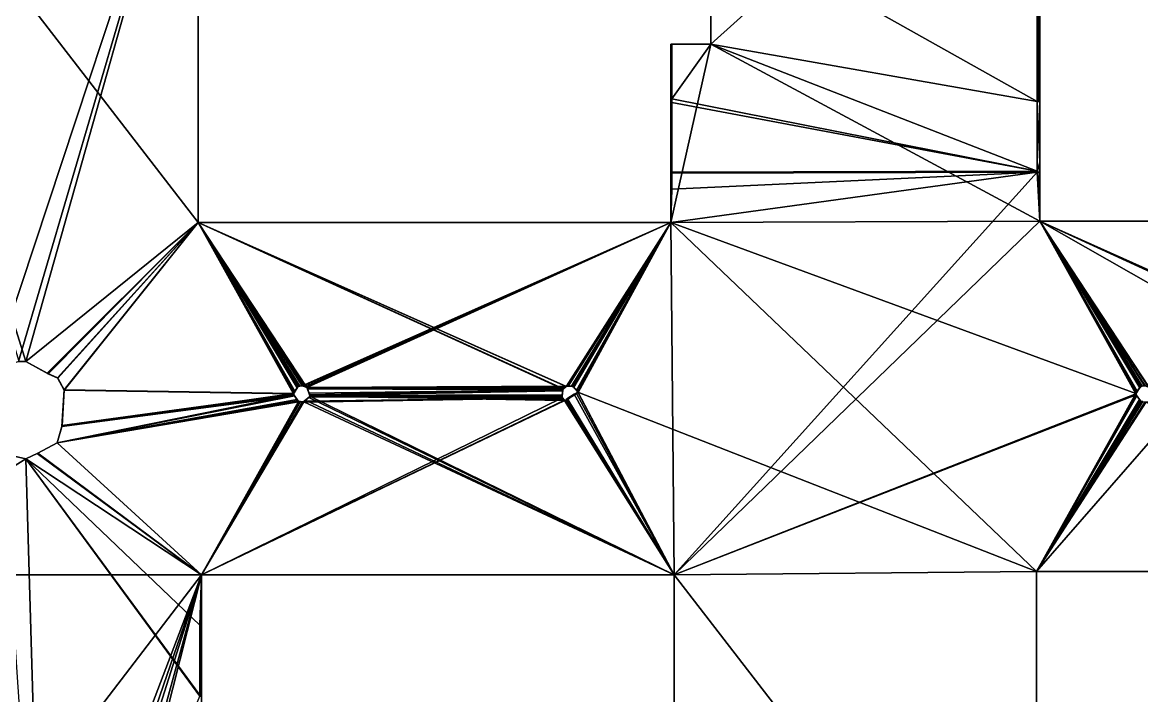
# Model space of a CAD drawing. Extents: x -24027 to 8739, y -18642 to 13672.
# Drawn here: x -15820 to -4729, y -12393 to -5721 of the extents above; entities that cross this region are included whole.
import ezdxf

# ---------------------------------------------------------------- set-up
doc = ezdxf.new("R2010")
doc.units = 0
doc.layers.get('0').update_dxf_attribs({"linetype": 'CONTINUOUS'})

msp = doc.modelspace()

# ---------------------------------------------------------------- linework, layer by layer
at = {"color": 7}
for points in [[(-17668, -7738, -4435), (-16107, -9146, -4435), (-14078, -3021, -4435), (-17668, -7738, -4435)], [(-14078, -7705, -3442), (-17668, -3054, -3442), (-14078, -3021, -3442), (-14078, -7705, -3442)], [(-15853, -9080, -3442), (-17668, -3054, -3442), (-15787, -9080, -3442), (-15853, -9080, -3442)], [(-17668, -3054, -3442), (-14078, -7705, -3442), (-15787, -9080, -3442), (-17668, -3054, -3442)], [(-15858, -9080, -4435), (-14078, -3021, -4435), (-16107, -9146, -4435), (-15858, -9080, -4435)], [(-15787, -9080, -4435), (-14078, -3021, -4435), (-15858, -9080, -4435), (-15787, -9080, -4435)], [(-14078, -3021, -4435), (-15787, -9080, -4435), (-14078, -7705, -4435), (-14078, -3021, -4435)], [(-14078, -7705, -3442), (-14078, -3021, -3442), (-14078, -7705, -4435), (-14078, -7705, -3442)], [(-14078, -3021, -4435), (-14078, -7705, -4435), (-14078, -3021, -3442), (-14078, -3021, -4435)], [(-5739, -3004, -3442), (-5739, -7689, -3442), (-8999, -5935, -3442), (-5739, -3004, -3442)], [(-8999, -4693, -3442), (-5739, -3004, -3442), (-8999, -5935, -3442), (-8999, -4693, -3442)], [(-5739, -3004, -3442), (-5739, -4213, -4054), (-5739, -7689, -3442), (-5739, -3004, -3442)], [(-8999, -4689, -4435), (-5763, -6504, -4435), (-5764, -4213, -4435), (-8999, -4689, -4435)], [(-5764, -4213, -4435), (-5763, -6504, -4435), (-5763, -4213, -4435), (-5764, -4213, -4435)], [(-5763, -4213, -4435), (-5763, -6504, -4435), (-5748, -4214, -4435), (-5763, -4213, -4435)], [(-5748, -4214, -4435), (-5763, -6504, -4435), (-5739, -4215, -4435), (-5748, -4214, -4435)], [(-5739, -6502, -4066), (-5739, -6504, -4056), (-5739, -4213, -4054), (-5739, -6502, -4066)], [(-5739, -6504, -4056), (-5739, -7689, -3442), (-5739, -4213, -4054), (-5739, -6504, -4056)], [(-5739, -6502, -4066), (-5739, -4213, -4162), (-5739, -6504, -4164), (-5739, -6502, -4066)], [(-5739, -4213, -4162), (-5739, -6502, -4066), (-5739, -4213, -4054), (-5739, -4213, -4162)], [(-5739, -6504, -4164), (-5739, -4213, -4162), (-5739, -6504, -4196), (-5739, -6504, -4164)], [(-5739, -4215, -4435), (-5739, -6504, -4196), (-5739, -4213, -4162), (-5739, -4215, -4435)], [(-5747, -6504, -4435), (-5739, -4215, -4435), (-5763, -6504, -4435), (-5747, -6504, -4435)], [(-5739, -6504, -4435), (-5739, -4215, -4435), (-5747, -6504, -4435), (-5739, -6504, -4435)], [(-5739, -6504, -4435), (-5739, -6504, -4196), (-5739, -4215, -4435), (-5739, -6504, -4435)], [(-8999, -4689, -4435), (-8999, -4693, -3442), (-8999, -5935, -4435), (-8999, -4689, -4435)], [(-5764, -6504, -4435), (-5763, -6504, -4435), (-8999, -4689, -4435), (-5764, -6504, -4435)], [(-8999, -4689, -4435), (-8999, -5935, -4435), (-5764, -6504, -4435), (-8999, -4689, -4435)], [(-8999, -5935, -3442), (-8999, -5935, -4435), (-8999, -4693, -3442), (-8999, -5935, -3442)], [(-9394, -5935, -3442), (-9394, -7705, -3442), (-9394, -6546, -4244), (-9394, -5935, -3442)], [(-9394, -6461, -4243), (-9394, -5935, -3442), (-9394, -6546, -4244), (-9394, -6461, -4243)], [(-9394, -5935, -4241), (-9394, -5935, -3442), (-9394, -6461, -4243), (-9394, -5935, -4241)], [(-9394, -5935, -3442), (-9394, -5935, -4241), (-8999, -5935, -3442), (-9394, -5935, -3442)], [(-9383, -5935, -4376), (-9394, -6461, -4243), (-9384, -6505, -4374), (-9383, -5935, -4376)], [(-9383, -5935, -4376), (-8999, -5935, -4435), (-9394, -5935, -4241), (-9383, -5935, -4376)], [(-9394, -5935, -4241), (-9394, -6461, -4243), (-9383, -5935, -4376), (-9394, -5935, -4241)], [(-8999, -5935, -3442), (-9394, -5935, -4241), (-8999, -5935, -4435), (-8999, -5935, -3442)], [(-9394, -7705, -3442), (-9394, -5935, -3442), (-8999, -5935, -3442), (-9394, -7705, -3442)], [(-8999, -5935, -3442), (-5739, -7689, -3442), (-9394, -7705, -3442), (-8999, -5935, -3442)], [(-9383, -5935, -4435), (-9384, -6477, -4435), (-8999, -5935, -4435), (-9383, -5935, -4435)], [(-9383, -5935, -4376), (-9384, -6505, -4374), (-9384, -6477, -4435), (-9383, -5935, -4376)], [(-9383, -5935, -4435), (-9383, -5935, -4376), (-9384, -6477, -4435), (-9383, -5935, -4435)], [(-8999, -5935, -4435), (-9384, -6477, -4435), (-5764, -7195, -4435), (-8999, -5935, -4435)], [(-9383, -5935, -4435), (-8999, -5935, -4435), (-9383, -5935, -4376), (-9383, -5935, -4435)], [(-5764, -7195, -4435), (-5764, -6504, -4435), (-8999, -5935, -4435), (-5764, -7195, -4435)], [(-9394, -6461, -4243), (-9394, -6546, -4244), (-9384, -6505, -4374), (-9394, -6461, -4243)], [(-9394, -7207, -4435), (-9384, -6515, -4435), (-9394, -6490, -4435), (-9394, -7207, -4435)], [(-9391, -6490, -4435), (-9394, -6490, -4435), (-9384, -6504, -4435), (-9391, -6490, -4435)], [(-9384, -6504, -4435), (-9394, -6490, -4435), (-9384, -6515, -4435), (-9384, -6504, -4435)], [(-9394, -6490, -4330), (-9394, -6491, -4330), (-9394, -7207, -4412), (-9394, -6490, -4330)], [(-9390, -6490, -4379), (-9384, -6505, -4374), (-9394, -6491, -4330), (-9390, -6490, -4379)], [(-9394, -6490, -4330), (-9390, -6490, -4379), (-9394, -6491, -4330), (-9394, -6490, -4330)], [(-9394, -6490, -4390), (-9394, -6490, -4393), (-9390, -6490, -4379), (-9394, -6490, -4390)], [(-9394, -6490, -4435), (-9391, -6490, -4435), (-9394, -6490, -4393), (-9394, -6490, -4435)], [(-9394, -6490, -4390), (-9394, -7207, -4435), (-9394, -6490, -4393), (-9394, -6490, -4390)], [(-9394, -6490, -4390), (-9390, -6490, -4379), (-9394, -6490, -4330), (-9394, -6490, -4390)], [(-9390, -6490, -4379), (-9394, -6490, -4393), (-9391, -6490, -4435), (-9390, -6490, -4379)], [(-9394, -6490, -4435), (-9394, -6490, -4393), (-9394, -7207, -4435), (-9394, -6490, -4435)], [(-9394, -6490, -4330), (-9394, -7207, -4412), (-9394, -6490, -4390), (-9394, -6490, -4330)], [(-9394, -7207, -4435), (-9394, -6490, -4390), (-9394, -7207, -4412), (-9394, -7207, -4435)], [(-9394, -6505, -4244), (-9394, -6546, -4244), (-9394, -6491, -4330), (-9394, -6505, -4244)], [(-9394, -6491, -4330), (-9394, -6546, -4244), (-9394, -7207, -4412), (-9394, -6491, -4330)], [(-9394, -6505, -4244), (-9394, -6491, -4330), (-9384, -6505, -4374), (-9394, -6505, -4244)], [(-9394, -6546, -4244), (-9394, -6505, -4244), (-9384, -6505, -4374), (-9394, -6546, -4244)], [(-9384, -7206, -4435), (-9384, -6515, -4435), (-9394, -7207, -4435), (-9384, -7206, -4435)], [(-9391, -6490, -4435), (-9384, -6504, -4435), (-9390, -6490, -4379), (-9391, -6490, -4435)], [(-9384, -6505, -4374), (-9390, -6490, -4379), (-9384, -6504, -4435), (-9384, -6505, -4374)], [(-9384, -6515, -4435), (-5764, -7195, -4435), (-9384, -6477, -4435), (-9384, -6515, -4435)], [(-9384, -6477, -4435), (-9384, -6505, -4374), (-9384, -6515, -4435), (-9384, -6477, -4435)], [(-9384, -6505, -4435), (-9384, -6504, -4435), (-9384, -6515, -4435), (-9384, -6505, -4435)], [(-9384, -6505, -4374), (-9384, -6504, -4435), (-9384, -6505, -4435), (-9384, -6505, -4374)], [(-9384, -6515, -4435), (-9384, -6505, -4374), (-9384, -6505, -4435), (-9384, -6515, -4435)], [(-9384, -7206, -4435), (-9384, -7206, -4435), (-9384, -6515, -4435), (-9384, -7206, -4435)], [(-9384, -6515, -4435), (-9384, -7206, -4435), (-5764, -7195, -4435), (-9384, -6515, -4435)], [(-5763, -6504, -4373), (-5764, -7206, -4374), (-5739, -7105, -4053), (-5763, -6504, -4373)], [(-5764, -6504, -4435), (-5764, -7195, -4435), (-5763, -6504, -4373), (-5764, -6504, -4435)], [(-5764, -7206, -4374), (-5763, -6504, -4373), (-5764, -7195, -4435), (-5764, -7206, -4374)], [(-5763, -6504, -4373), (-5763, -6504, -4435), (-5764, -6504, -4435), (-5763, -6504, -4373)], [(-5739, -6504, -4164), (-5763, -6504, -4373), (-5739, -6502, -4066), (-5739, -6504, -4164)], [(-5739, -6502, -4066), (-5763, -6504, -4373), (-5739, -6504, -4056), (-5739, -6502, -4066)], [(-5739, -6504, -4056), (-5763, -6504, -4373), (-5739, -7105, -4053), (-5739, -6504, -4056)], [(-5739, -6504, -4196), (-5739, -6504, -4435), (-5763, -6504, -4373), (-5739, -6504, -4196)], [(-5747, -6504, -4435), (-5763, -6504, -4373), (-5739, -6504, -4435), (-5747, -6504, -4435)], [(-5739, -6504, -4196), (-5763, -6504, -4373), (-5739, -6504, -4164), (-5739, -6504, -4196)], [(-5763, -6504, -4435), (-5763, -6504, -4373), (-5747, -6504, -4435), (-5763, -6504, -4435)], [(-5739, -6504, -4056), (-5739, -7105, -4053), (-5739, -7689, -3442), (-5739, -6504, -4056)], [(-9394, -7206, -4246), (-9394, -7207, -4412), (-9394, -6546, -4244), (-9394, -7206, -4246)], [(-9394, -7206, -4246), (-9394, -6546, -4244), (-9394, -7705, -3442), (-9394, -7206, -4246)], [(-9394, -7705, -4435), (-5764, -7206, -4435), (-9384, -7372, -4435), (-9394, -7705, -4435)], [(-9394, -7362, -4246), (-9394, -7206, -4246), (-9394, -7705, -3442), (-9394, -7362, -4246)], [(-9384, -7206, -4373), (-9384, -7206, -4435), (-9394, -7207, -4412), (-9384, -7206, -4373)], [(-9394, -7207, -4435), (-9394, -7207, -4412), (-9384, -7206, -4435), (-9394, -7207, -4435)], [(-9394, -7206, -4246), (-9384, -7206, -4373), (-9394, -7207, -4412), (-9394, -7206, -4246)], [(-9394, -7362, -4246), (-9384, -7206, -4373), (-9394, -7206, -4246), (-9394, -7362, -4246)], [(-9384, -7206, -4373), (-9394, -7362, -4246), (-9384, -7372, -4373), (-9384, -7206, -4373)], [(-9361, -11195, -4435), (-5764, -7206, -4435), (-9394, -7705, -4435), (-9361, -11195, -4435)], [(-5764, -7195, -4435), (-9384, -7206, -4435), (-5764, -7206, -4435), (-5764, -7195, -4435)], [(-9384, -7372, -4435), (-5764, -7206, -4435), (-9384, -7215, -4435), (-9384, -7372, -4435)], [(-9384, -7215, -4435), (-5764, -7206, -4435), (-9384, -7206, -4435), (-9384, -7215, -4435)], [(-9384, -7206, -4373), (-9384, -7206, -4435), (-9384, -7206, -4435), (-9384, -7206, -4373)], [(-9384, -7206, -4435), (-9384, -7206, -4373), (-9384, -7215, -4435), (-9384, -7206, -4435)], [(-9384, -7372, -4373), (-9384, -7215, -4435), (-9384, -7206, -4373), (-9384, -7372, -4373)], [(-5764, -7206, -4435), (-9361, -11195, -4435), (-5763, -7206, -4435), (-5764, -7206, -4435)], [(-9361, -11195, -4435), (-5739, -7689, -4435), (-5763, -7206, -4435), (-9361, -11195, -4435)], [(-5739, -7105, -4053), (-5764, -7206, -4374), (-5739, -7206, -4054), (-5739, -7105, -4053)], [(-5764, -7206, -4374), (-5764, -7195, -4435), (-5764, -7206, -4435), (-5764, -7206, -4374)], [(-5739, -7206, -4054), (-5764, -7206, -4374), (-5739, -7205, -4435), (-5739, -7206, -4054)], [(-5764, -7206, -4374), (-5745, -7206, -4435), (-5739, -7205, -4435), (-5764, -7206, -4374)], [(-5763, -7206, -4435), (-5764, -7206, -4374), (-5764, -7206, -4435), (-5763, -7206, -4435)], [(-5745, -7206, -4435), (-5764, -7206, -4374), (-5763, -7206, -4435), (-5745, -7206, -4435)], [(-5763, -7206, -4435), (-5739, -7689, -4435), (-5745, -7206, -4435), (-5763, -7206, -4435)], [(-5739, -7205, -4435), (-5745, -7206, -4435), (-5739, -7689, -4435), (-5739, -7205, -4435)], [(-5739, -7689, -3442), (-5739, -7105, -4053), (-5739, -7206, -4054), (-5739, -7689, -3442)], [(-5739, -7205, -4435), (-5739, -7689, -4435), (-5739, -7206, -4054), (-5739, -7205, -4435)], [(-5739, -7689, -3442), (-5739, -7206, -4054), (-5739, -7689, -4435), (-5739, -7689, -3442)], [(-9384, -7215, -4435), (-9384, -7372, -4373), (-9384, -7372, -4435), (-9384, -7215, -4435)], [(-9394, -7370, -4246), (-9394, -7362, -4246), (-9394, -7705, -3442), (-9394, -7370, -4246)], [(-9394, -7370, -4246), (-9384, -7372, -4373), (-9394, -7362, -4246), (-9394, -7370, -4246)], [(-9394, -7372, -4246), (-9394, -7370, -4246), (-9394, -7705, -3442), (-9394, -7372, -4246)], [(-9384, -7372, -4373), (-9394, -7370, -4246), (-9394, -7372, -4246), (-9384, -7372, -4373)], [(-9394, -7372, -4435), (-9394, -7705, -4435), (-9384, -7372, -4435), (-9394, -7372, -4435)], [(-9394, -7705, -4435), (-9394, -7372, -4246), (-9394, -7705, -3442), (-9394, -7705, -4435)], [(-9384, -7372, -4435), (-9384, -7372, -4373), (-9394, -7372, -4435), (-9384, -7372, -4435)], [(-9384, -7372, -4373), (-9394, -7372, -4246), (-9394, -7372, -4435), (-9384, -7372, -4373)], [(-9394, -7372, -4246), (-9394, -7705, -4435), (-9394, -7372, -4435), (-9394, -7372, -4246)], [(-15565, -9202, -3442), (-15787, -9080, -3442), (-14078, -7705, -3442), (-15565, -9202, -3442)], [(-15575, -9196, -4435), (-14078, -7705, -4435), (-15787, -9080, -4435), (-15575, -9196, -4435)], [(-15472, -9243, -4435), (-14078, -7705, -4435), (-15575, -9196, -4435), (-15472, -9243, -4435)], [(-15469, -9245, -3442), (-15565, -9202, -3442), (-14078, -7705, -3442), (-15469, -9245, -3442)], [(-15472, -9243, -4435), (-15405, -9367, -4435), (-14078, -7705, -4435), (-15472, -9243, -4435)], [(-15406, -9361, -3442), (-15469, -9245, -3442), (-14078, -7705, -3442), (-15406, -9361, -3442)], [(-14078, -7705, -3442), (-13133, -9398, -3442), (-15406, -9361, -3442), (-14078, -7705, -3442)], [(-13134, -9401, -4435), (-14078, -7705, -4435), (-15405, -9367, -4435), (-13134, -9401, -4435)], [(-13078, -9327, -4435), (-14078, -7705, -4435), (-13084, -9328, -4435), (-13078, -9327, -4435)], [(-13090, -9334, -4435), (-14078, -7705, -4435), (-13128, -9392, -4435), (-13090, -9334, -4435)], [(-13128, -9392, -4435), (-14078, -7705, -4435), (-13134, -9401, -4435), (-13128, -9392, -4435)], [(-13084, -9328, -4435), (-14078, -7705, -4435), (-13090, -9334, -4435), (-13084, -9328, -4435)], [(-13045, -9322, -4435), (-14078, -7705, -4435), (-13078, -9327, -4435), (-13045, -9322, -4435)], [(-13010, -9336, -4435), (-14078, -7705, -4435), (-13041, -9324, -4435), (-13010, -9336, -4435)], [(-13001, -9338, -4435), (-14078, -7705, -4435), (-13010, -9336, -4435), (-13001, -9338, -4435)], [(-13041, -9324, -4435), (-14078, -7705, -4435), (-13045, -9322, -4435), (-13041, -9324, -4435)], [(-14078, -7705, -4435), (-13001, -9338, -4435), (-10462, -9354, -4435), (-14078, -7705, -4435)], [(-10432, -9330, -4435), (-14078, -7705, -4435), (-10458, -9351, -4435), (-10432, -9330, -4435)], [(-10462, -9354, -4435), (-10458, -9351, -4435), (-14078, -7705, -4435), (-10462, -9354, -4435)], [(-10432, -9330, -4435), (-10428, -9328, -4435), (-14078, -7705, -4435), (-10432, -9330, -4435)], [(-14078, -7705, -4435), (-10428, -9328, -4435), (-9394, -7705, -4435), (-14078, -7705, -4435)], [(-13096, -9341, -3442), (-13119, -9377, -3442), (-14078, -7705, -3442), (-13096, -9341, -3442)], [(-13133, -9398, -3442), (-14078, -7705, -3442), (-13119, -9377, -3442), (-13133, -9398, -3442)], [(-13096, -9341, -3442), (-14078, -7705, -3442), (-13082, -9327, -3442), (-13096, -9341, -3442)], [(-13070, -9325, -3442), (-14078, -7705, -3442), (-13049, -9322, -3442), (-13070, -9325, -3442)], [(-13070, -9325, -3442), (-13082, -9327, -3442), (-14078, -7705, -3442), (-13070, -9325, -3442)], [(-9394, -7705, -3442), (-13049, -9322, -3442), (-14078, -7705, -3442), (-9394, -7705, -3442)], [(-14078, -7705, -3442), (-14078, -7705, -4435), (-9394, -7705, -3442), (-14078, -7705, -3442)], [(-9394, -7705, -4435), (-9394, -7705, -3442), (-14078, -7705, -4435), (-9394, -7705, -4435)], [(-13038, -9326, -3442), (-13049, -9322, -3442), (-9394, -7705, -3442), (-13038, -9326, -3442)], [(-13019, -9334, -3442), (-13038, -9326, -3442), (-9394, -7705, -3442), (-13019, -9334, -3442)], [(-13000, -9339, -3442), (-13019, -9334, -3442), (-9394, -7705, -3442), (-13000, -9339, -3442)], [(-9394, -7705, -3442), (-10428, -9327, -3442), (-13000, -9339, -3442), (-9394, -7705, -3442)], [(-10420, -9327, -4435), (-9394, -7705, -4435), (-10428, -9328, -4435), (-10420, -9327, -4435)], [(-10428, -9327, -3442), (-9394, -7705, -3442), (-10410, -9327, -3442), (-10428, -9327, -3442)], [(-10371, -9326, -4435), (-9394, -7705, -4435), (-10420, -9327, -4435), (-10371, -9326, -4435)], [(-10410, -9327, -3442), (-9394, -7705, -3442), (-10379, -9326, -3442), (-10410, -9327, -3442)], [(-10379, -9326, -3442), (-9394, -7705, -3442), (-10355, -9335, -3442), (-10379, -9326, -3442)], [(-10361, -9330, -4435), (-9394, -7705, -4435), (-10371, -9326, -4435), (-10361, -9330, -4435)], [(-10361, -9330, -4435), (-10320, -9380, -4435), (-9394, -7705, -4435), (-10361, -9330, -4435)], [(-10355, -9335, -3442), (-9394, -7705, -3442), (-10330, -9367, -3442), (-10355, -9335, -3442)], [(-10315, -9384, -3442), (-10330, -9367, -3442), (-9394, -7705, -3442), (-10315, -9384, -3442)], [(-10320, -9380, -4435), (-10314, -9388, -4435), (-9394, -7705, -4435), (-10320, -9380, -4435)], [(-5772, -11162, -3442), (-10315, -9384, -3442), (-9394, -7705, -3442), (-5772, -11162, -3442)], [(-10314, -9388, -4435), (-9361, -11195, -4435), (-9394, -7705, -4435), (-10314, -9388, -4435)], [(-5739, -7689, -3442), (-4785, -9398, -3442), (-9394, -7705, -3442), (-5739, -7689, -3442)], [(-5772, -11162, -3442), (-9394, -7705, -3442), (-4785, -9398, -3442), (-5772, -11162, -3442)], [(-5739, -7689, -4435), (-9361, -11195, -4435), (-4786, -9401, -4435), (-5739, -7689, -4435)], [(-1054, -7689, -3442), (-5739, -7689, -3442), (-5739, -7689, -4435), (-1054, -7689, -3442)], [(-5739, -7689, -4435), (-1054, -7689, -4435), (-1054, -7689, -3442), (-5739, -7689, -4435)], [(-5739, -7689, -3442), (-4722, -9325, -3442), (-4734, -9327, -3442), (-5739, -7689, -3442)], [(-4748, -9341, -3442), (-5739, -7689, -3442), (-4734, -9327, -3442), (-4748, -9341, -3442)], [(-4772, -9377, -3442), (-5739, -7689, -3442), (-4748, -9341, -3442), (-4772, -9377, -3442)], [(-4772, -9377, -3442), (-4785, -9398, -3442), (-5739, -7689, -3442), (-4772, -9377, -3442)], [(-4722, -9325, -3442), (-5739, -7689, -3442), (-4701, -9322, -3442), (-4722, -9325, -3442)], [(-5739, -7689, -3442), (-1054, -7689, -3442), (-4701, -9322, -3442), (-5739, -7689, -3442)], [(-4736, -9328, -4435), (-5739, -7689, -4435), (-4742, -9334, -4435), (-4736, -9328, -4435)], [(-4780, -9392, -4435), (-5739, -7689, -4435), (-4786, -9401, -4435), (-4780, -9392, -4435)], [(-2593, -9480, -4435), (-5739, -7689, -4435), (-4653, -9338, -4435), (-2593, -9480, -4435)], [(-4662, -9336, -4435), (-4653, -9338, -4435), (-5739, -7689, -4435), (-4662, -9336, -4435)], [(-5739, -7689, -4435), (-4780, -9392, -4435), (-4742, -9334, -4435), (-5739, -7689, -4435)], [(-5739, -7689, -4435), (-4736, -9328, -4435), (-4730, -9327, -4435), (-5739, -7689, -4435)], [(-4698, -9322, -4435), (-5739, -7689, -4435), (-4730, -9327, -4435), (-4698, -9322, -4435)], [(-2110, -9351, -4435), (-2084, -9330, -4435), (-5739, -7689, -4435), (-2110, -9351, -4435)], [(-2114, -9354, -4435), (-2110, -9351, -4435), (-5739, -7689, -4435), (-2114, -9354, -4435)], [(-1054, -7689, -4435), (-5739, -7689, -4435), (-2081, -9328, -4435), (-1054, -7689, -4435)], [(-4698, -9322, -4435), (-4693, -9324, -4435), (-5739, -7689, -4435), (-4698, -9322, -4435)], [(-4693, -9324, -4435), (-4662, -9336, -4435), (-5739, -7689, -4435), (-4693, -9324, -4435)], [(-5739, -7689, -4435), (-2593, -9480, -4435), (-2114, -9354, -4435), (-5739, -7689, -4435)], [(-2084, -9330, -4435), (-2081, -9328, -4435), (-5739, -7689, -4435), (-2084, -9330, -4435)], [(-15858, -9080, -4435), (-15853, -9080, -3442), (-15787, -9080, -4435), (-15858, -9080, -4435)], [(-15787, -9080, -3442), (-15787, -9080, -4435), (-15853, -9080, -3442), (-15787, -9080, -3442)], [(-15565, -9202, -3442), (-15575, -9196, -4435), (-15787, -9080, -3442), (-15565, -9202, -3442)], [(-15787, -9080, -4435), (-15787, -9080, -3442), (-15575, -9196, -4435), (-15787, -9080, -4435)], [(-15575, -9196, -4435), (-15565, -9202, -3442), (-15472, -9243, -4435), (-15575, -9196, -4435)], [(-15469, -9245, -3442), (-15472, -9243, -4435), (-15565, -9202, -3442), (-15469, -9245, -3442)], [(-15469, -9245, -3442), (-15406, -9361, -3442), (-15472, -9243, -4435), (-15469, -9245, -3442)], [(-15405, -9367, -4435), (-15472, -9243, -4435), (-15406, -9361, -3442), (-15405, -9367, -4435)], [(-13089, -9470, -4435), (-13129, -9411, -4435), (-15476, -9888, -4435), (-13089, -9470, -4435)], [(-15427, -9716, -4435), (-15476, -9888, -4435), (-13129, -9411, -4435), (-15427, -9716, -4435)], [(-13124, -9420, -3442), (-13098, -9458, -3442), (-15475, -9887, -3442), (-13124, -9420, -3442)], [(-15475, -9887, -3442), (-15429, -9727, -3442), (-13124, -9420, -3442), (-15475, -9887, -3442)], [(-15429, -9727, -3442), (-15427, -9716, -4435), (-15406, -9361, -3442), (-15429, -9727, -3442)], [(-15406, -9361, -3442), (-13133, -9398, -3442), (-15429, -9727, -3442), (-15406, -9361, -3442)], [(-13133, -9398, -3442), (-13124, -9420, -3442), (-15429, -9727, -3442), (-13133, -9398, -3442)], [(-15405, -9367, -4435), (-15406, -9361, -3442), (-15427, -9716, -4435), (-15405, -9367, -4435)], [(-15405, -9367, -4435), (-15427, -9716, -4435), (-13134, -9401, -4435), (-15405, -9367, -4435)], [(-13129, -9411, -4435), (-13134, -9401, -4435), (-15427, -9716, -4435), (-13129, -9411, -4435)], [(-13134, -9401, -4435), (-13133, -9398, -3442), (-13128, -9392, -4435), (-13134, -9401, -4435)], [(-13133, -9398, -3442), (-13134, -9401, -4435), (-13129, -9411, -4435), (-13133, -9398, -3442)], [(-13119, -9377, -3442), (-13128, -9392, -4435), (-13133, -9398, -3442), (-13119, -9377, -3442)], [(-13133, -9398, -3442), (-13129, -9411, -4435), (-13124, -9420, -3442), (-13133, -9398, -3442)], [(-13098, -9458, -3442), (-13129, -9411, -4435), (-13089, -9470, -4435), (-13098, -9458, -3442)], [(-13124, -9420, -3442), (-13129, -9411, -4435), (-13098, -9458, -3442), (-13124, -9420, -3442)], [(-13128, -9392, -4435), (-13119, -9377, -3442), (-13090, -9334, -4435), (-13128, -9392, -4435)], [(-13096, -9341, -3442), (-13090, -9334, -4435), (-13119, -9377, -3442), (-13096, -9341, -3442)], [(-13096, -9341, -3442), (-13082, -9327, -3442), (-13090, -9334, -4435), (-13096, -9341, -3442)], [(-13084, -9328, -4435), (-13090, -9334, -4435), (-13082, -9327, -3442), (-13084, -9328, -4435)], [(-13084, -9328, -4435), (-13082, -9327, -3442), (-13078, -9327, -4435), (-13084, -9328, -4435)], [(-13070, -9325, -3442), (-13078, -9327, -4435), (-13082, -9327, -3442), (-13070, -9325, -3442)], [(-13078, -9327, -4435), (-13070, -9325, -3442), (-13045, -9322, -4435), (-13078, -9327, -4435)], [(-13049, -9322, -3442), (-13045, -9322, -4435), (-13070, -9325, -3442), (-13049, -9322, -3442)], [(-13038, -9326, -3442), (-13045, -9322, -4435), (-13049, -9322, -3442), (-13038, -9326, -3442)], [(-13038, -9326, -3442), (-13041, -9324, -4435), (-13045, -9322, -4435), (-13038, -9326, -3442)], [(-13019, -9334, -3442), (-13010, -9336, -4435), (-13041, -9324, -4435), (-13019, -9334, -3442)], [(-13041, -9324, -4435), (-13038, -9326, -3442), (-13019, -9334, -3442), (-13041, -9324, -4435)], [(-13019, -9334, -3442), (-13000, -9339, -3442), (-13010, -9336, -4435), (-13019, -9334, -3442)], [(-13001, -9338, -4435), (-13010, -9336, -4435), (-13000, -9339, -3442), (-13001, -9338, -4435)], [(-12998, -9344, -4435), (-10464, -9358, -4435), (-13001, -9338, -4435), (-12998, -9344, -4435)], [(-10464, -9358, -4435), (-10462, -9354, -4435), (-13001, -9338, -4435), (-10464, -9358, -4435)], [(-13001, -9338, -4435), (-13000, -9339, -3442), (-12998, -9344, -4435), (-13001, -9338, -4435)], [(-10428, -9327, -3442), (-10436, -9332, -3442), (-13000, -9339, -3442), (-10428, -9327, -3442)], [(-10436, -9332, -3442), (-10452, -9345, -3442), (-13000, -9339, -3442), (-10436, -9332, -3442)], [(-10452, -9345, -3442), (-10461, -9353, -3442), (-13000, -9339, -3442), (-10452, -9345, -3442)], [(-10461, -9353, -3442), (-10466, -9362, -3442), (-13000, -9339, -3442), (-10461, -9353, -3442)], [(-12994, -9353, -3442), (-13000, -9339, -3442), (-10466, -9362, -3442), (-12994, -9353, -3442)], [(-12994, -9353, -3442), (-12998, -9344, -4435), (-13000, -9339, -3442), (-12994, -9353, -3442)], [(-12974, -9412, -4435), (-10464, -9358, -4435), (-12998, -9344, -4435), (-12974, -9412, -4435)], [(-12974, -9412, -4435), (-12998, -9344, -4435), (-12978, -9396, -3442), (-12974, -9412, -4435)], [(-12994, -9353, -3442), (-12978, -9396, -3442), (-12998, -9344, -4435), (-12994, -9353, -3442)], [(-12978, -9396, -3442), (-12994, -9353, -3442), (-10466, -9362, -3442), (-12978, -9396, -3442)], [(-12980, -9437, -3442), (-12971, -9424, -3442), (-9361, -11195, -3442), (-12980, -9437, -3442)], [(-12980, -9437, -3442), (-12975, -9430, -4435), (-12971, -9424, -3442), (-12980, -9437, -3442)], [(-12970, -9419, -3442), (-12978, -9396, -3442), (-10466, -9362, -3442), (-12970, -9419, -3442)], [(-12978, -9396, -3442), (-12970, -9419, -3442), (-12974, -9412, -4435), (-12978, -9396, -3442)], [(-12971, -9424, -4435), (-12975, -9430, -4435), (-10470, -9440, -4435), (-12971, -9424, -4435)], [(-12971, -9424, -4435), (-12971, -9424, -3442), (-12975, -9430, -4435), (-12971, -9424, -4435)], [(-12971, -9422, -4435), (-10464, -9358, -4435), (-12974, -9412, -4435), (-12971, -9422, -4435)], [(-12971, -9422, -4435), (-12974, -9412, -4435), (-12970, -9419, -3442), (-12971, -9422, -4435)], [(-10464, -9362, -4435), (-10464, -9358, -4435), (-12971, -9422, -4435), (-10464, -9362, -4435)], [(-10471, -9426, -4435), (-10464, -9362, -4435), (-12971, -9422, -4435), (-10471, -9426, -4435)], [(-12970, -9419, -3442), (-10473, -9434, -3442), (-12971, -9424, -3442), (-12970, -9419, -3442)], [(-12971, -9422, -4435), (-12970, -9419, -3442), (-12971, -9424, -3442), (-12971, -9422, -4435)], [(-12971, -9424, -4435), (-10472, -9436, -4435), (-12971, -9422, -4435), (-12971, -9424, -4435)], [(-10471, -9426, -4435), (-12971, -9422, -4435), (-10472, -9436, -4435), (-10471, -9426, -4435)], [(-12971, -9422, -4435), (-12971, -9424, -3442), (-12971, -9424, -4435), (-12971, -9422, -4435)], [(-10470, -9440, -4435), (-10472, -9436, -4435), (-12971, -9424, -4435), (-10470, -9440, -4435)], [(-10468, -9443, -3442), (-12971, -9424, -3442), (-10473, -9434, -3442), (-10468, -9443, -3442)], [(-10447, -9468, -3442), (-12971, -9424, -3442), (-10454, -9459, -3442), (-10447, -9468, -3442)], [(-10454, -9459, -3442), (-12971, -9424, -3442), (-10468, -9443, -3442), (-10454, -9459, -3442)], [(-9361, -11195, -3442), (-12971, -9424, -3442), (-10447, -9468, -3442), (-9361, -11195, -3442)], [(-10466, -9362, -3442), (-10466, -9372, -3442), (-12970, -9419, -3442), (-10466, -9362, -3442)], [(-10471, -9412, -3442), (-12970, -9419, -3442), (-10466, -9372, -3442), (-10471, -9412, -3442)], [(-12970, -9419, -3442), (-10471, -9412, -3442), (-10473, -9434, -3442), (-12970, -9419, -3442)], [(-10471, -9412, -3442), (-10471, -9426, -4435), (-10473, -9434, -3442), (-10471, -9412, -3442)], [(-10472, -9436, -4435), (-10473, -9434, -3442), (-10471, -9426, -4435), (-10472, -9436, -4435)], [(-10466, -9372, -3442), (-10464, -9362, -4435), (-10471, -9412, -3442), (-10466, -9372, -3442)], [(-10471, -9426, -4435), (-10471, -9412, -3442), (-10464, -9362, -4435), (-10471, -9426, -4435)], [(-10466, -9362, -3442), (-10461, -9353, -3442), (-10464, -9358, -4435), (-10466, -9362, -3442)], [(-10464, -9358, -4435), (-10464, -9362, -4435), (-10466, -9362, -3442), (-10464, -9358, -4435)], [(-10466, -9372, -3442), (-10466, -9362, -3442), (-10464, -9362, -4435), (-10466, -9372, -3442)], [(-10462, -9354, -4435), (-10464, -9358, -4435), (-10461, -9353, -3442), (-10462, -9354, -4435)], [(-10462, -9354, -4435), (-10461, -9353, -3442), (-10458, -9351, -4435), (-10462, -9354, -4435)], [(-10452, -9345, -3442), (-10458, -9351, -4435), (-10461, -9353, -3442), (-10452, -9345, -3442)], [(-10458, -9351, -4435), (-10452, -9345, -3442), (-10432, -9330, -4435), (-10458, -9351, -4435)], [(-10436, -9332, -3442), (-10432, -9330, -4435), (-10452, -9345, -3442), (-10436, -9332, -3442)], [(-10436, -9332, -3442), (-10428, -9327, -3442), (-10432, -9330, -4435), (-10436, -9332, -3442)], [(-10428, -9328, -4435), (-10432, -9330, -4435), (-10428, -9327, -3442), (-10428, -9328, -4435)], [(-10432, -9458, -4435), (-10431, -9465, -4435), (-10330, -9397, -4435), (-10432, -9458, -4435)], [(-10330, -9397, -4435), (-10351, -9405, -3442), (-10432, -9458, -4435), (-10330, -9397, -4435)], [(-10416, -9444, -3442), (-10432, -9458, -4435), (-10351, -9405, -3442), (-10416, -9444, -3442)], [(-10431, -9465, -4435), (-9361, -11195, -4435), (-10330, -9397, -4435), (-10431, -9465, -4435)], [(-10410, -9327, -3442), (-10420, -9327, -4435), (-10428, -9327, -3442), (-10410, -9327, -3442)], [(-10428, -9328, -4435), (-10428, -9327, -3442), (-10420, -9327, -4435), (-10428, -9328, -4435)], [(-10420, -9327, -4435), (-10410, -9327, -3442), (-10371, -9326, -4435), (-10420, -9327, -4435)], [(-10416, -9444, -3442), (-10351, -9405, -3442), (-10414, -9459, -3442), (-10416, -9444, -3442)], [(-10414, -9459, -3442), (-10351, -9405, -3442), (-9361, -11195, -3442), (-10414, -9459, -3442)], [(-10379, -9326, -3442), (-10371, -9326, -4435), (-10410, -9327, -3442), (-10379, -9326, -3442)], [(-10379, -9326, -3442), (-10355, -9335, -3442), (-10371, -9326, -4435), (-10379, -9326, -3442)], [(-10361, -9330, -4435), (-10371, -9326, -4435), (-10355, -9335, -3442), (-10361, -9330, -4435)], [(-10361, -9330, -4435), (-10355, -9335, -3442), (-10330, -9367, -3442), (-10361, -9330, -4435)], [(-10361, -9330, -4435), (-10330, -9367, -3442), (-10320, -9380, -4435), (-10361, -9330, -4435)], [(-10351, -9405, -3442), (-10330, -9397, -4435), (-10315, -9384, -3442), (-10351, -9405, -3442)], [(-10315, -9384, -3442), (-9361, -11195, -3442), (-10351, -9405, -3442), (-10315, -9384, -3442)], [(-10330, -9367, -3442), (-10315, -9384, -3442), (-10320, -9380, -4435), (-10330, -9367, -3442)], [(-10314, -9388, -4435), (-10315, -9384, -3442), (-10330, -9397, -4435), (-10314, -9388, -4435)], [(-10330, -9397, -4435), (-9361, -11195, -4435), (-10314, -9388, -4435), (-10330, -9397, -4435)], [(-10314, -9388, -4435), (-10320, -9380, -4435), (-10315, -9384, -3442), (-10314, -9388, -4435)], [(-9361, -11195, -3442), (-10315, -9384, -3442), (-5772, -11162, -3442), (-9361, -11195, -3442)], [(-4782, -9411, -4435), (-4786, -9401, -4435), (-9361, -11195, -4435), (-4782, -9411, -4435)], [(-5772, -11162, -4435), (-4782, -9411, -4435), (-9361, -11195, -4435), (-5772, -11162, -4435)], [(-4776, -9420, -3442), (-5772, -11162, -3442), (-4785, -9398, -3442), (-4776, -9420, -3442)], [(-4782, -9411, -4435), (-5772, -11162, -4435), (-4741, -9470, -4435), (-4782, -9411, -4435)], [(-4750, -9458, -3442), (-5772, -11162, -3442), (-4776, -9420, -3442), (-4750, -9458, -3442)], [(-4785, -9398, -3442), (-4780, -9392, -4435), (-4786, -9401, -4435), (-4785, -9398, -3442)], [(-4786, -9401, -4435), (-4782, -9411, -4435), (-4785, -9398, -3442), (-4786, -9401, -4435)], [(-4772, -9377, -3442), (-4780, -9392, -4435), (-4785, -9398, -3442), (-4772, -9377, -3442)], [(-4776, -9420, -3442), (-4785, -9398, -3442), (-4782, -9411, -4435), (-4776, -9420, -3442)], [(-4776, -9420, -3442), (-4782, -9411, -4435), (-4750, -9458, -3442), (-4776, -9420, -3442)], [(-4741, -9470, -4435), (-4750, -9458, -3442), (-4782, -9411, -4435), (-4741, -9470, -4435)], [(-4780, -9392, -4435), (-4772, -9377, -3442), (-4742, -9334, -4435), (-4780, -9392, -4435)], [(-4748, -9341, -3442), (-4742, -9334, -4435), (-4772, -9377, -3442), (-4748, -9341, -3442)], [(-4748, -9341, -3442), (-4734, -9327, -3442), (-4742, -9334, -4435), (-4748, -9341, -3442)], [(-4736, -9328, -4435), (-4742, -9334, -4435), (-4734, -9327, -3442), (-4736, -9328, -4435)], [(-4736, -9328, -4435), (-4734, -9327, -3442), (-4730, -9327, -4435), (-4736, -9328, -4435)], [(-4722, -9325, -3442), (-4730, -9327, -4435), (-4734, -9327, -3442), (-4722, -9325, -3442)], [(-4730, -9327, -4435), (-4722, -9325, -3442), (-4698, -9322, -4435), (-4730, -9327, -4435)], [(-13083, -9480, -4435), (-13089, -9470, -4435), (-15476, -9888, -4435), (-13083, -9480, -4435)], [(-14045, -11195, -4435), (-13083, -9480, -4435), (-15476, -9888, -4435), (-14045, -11195, -4435)], [(-13098, -9458, -3442), (-13084, -9479, -3442), (-15475, -9887, -3442), (-13098, -9458, -3442)], [(-14045, -11195, -3442), (-15475, -9887, -3442), (-13084, -9479, -3442), (-14045, -11195, -3442)], [(-14045, -11195, -4435), (-10470, -9440, -4435), (-13035, -9484, -4435), (-14045, -11195, -4435)], [(-10470, -9440, -4435), (-14045, -11195, -4435), (-10449, -9465, -4435), (-10470, -9440, -4435)], [(-10446, -9469, -4435), (-10449, -9465, -4435), (-14045, -11195, -4435), (-10446, -9469, -4435)], [(-9361, -11195, -4435), (-10446, -9469, -4435), (-14045, -11195, -4435), (-9361, -11195, -4435)], [(-13084, -9479, -3442), (-13064, -9479, -3442), (-14045, -11195, -3442), (-13084, -9479, -3442)], [(-13043, -9481, -3442), (-14045, -11195, -3442), (-13064, -9479, -3442), (-13043, -9481, -3442)], [(-13073, -9480, -4435), (-14045, -11195, -4435), (-13040, -9483, -4435), (-13073, -9480, -4435)], [(-13083, -9480, -4435), (-14045, -11195, -4435), (-13073, -9480, -4435), (-13083, -9480, -4435)], [(-13031, -9482, -3442), (-14045, -11195, -3442), (-13043, -9481, -3442), (-13031, -9482, -3442)], [(-9361, -11195, -3442), (-14045, -11195, -3442), (-13031, -9482, -3442), (-9361, -11195, -3442)], [(-13035, -9484, -4435), (-13040, -9483, -4435), (-14045, -11195, -4435), (-13035, -9484, -4435)], [(-13098, -9458, -3442), (-13089, -9470, -4435), (-13084, -9479, -3442), (-13098, -9458, -3442)], [(-13089, -9470, -4435), (-13083, -9480, -4435), (-13084, -9479, -3442), (-13089, -9470, -4435)], [(-13073, -9480, -4435), (-13064, -9479, -3442), (-13084, -9479, -3442), (-13073, -9480, -4435)], [(-13083, -9480, -4435), (-13073, -9480, -4435), (-13084, -9479, -3442), (-13083, -9480, -4435)], [(-13073, -9480, -4435), (-13040, -9483, -4435), (-13064, -9479, -3442), (-13073, -9480, -4435)], [(-13043, -9481, -3442), (-13064, -9479, -3442), (-13040, -9483, -4435), (-13043, -9481, -3442)], [(-13043, -9481, -3442), (-13040, -9483, -4435), (-13035, -9484, -4435), (-13043, -9481, -3442)], [(-13043, -9481, -3442), (-13035, -9484, -4435), (-13031, -9482, -3442), (-13043, -9481, -3442)], [(-13027, -9476, -4435), (-13035, -9484, -4435), (-10470, -9440, -4435), (-13027, -9476, -4435)], [(-13035, -9484, -4435), (-13027, -9476, -4435), (-13031, -9482, -3442), (-13035, -9484, -4435)], [(-13031, -9482, -3442), (-13013, -9466, -3442), (-9361, -11195, -3442), (-13031, -9482, -3442)], [(-13013, -9466, -3442), (-13031, -9482, -3442), (-13027, -9476, -4435), (-13013, -9466, -3442)], [(-12975, -9430, -4435), (-13027, -9476, -4435), (-10470, -9440, -4435), (-12975, -9430, -4435)], [(-12975, -9430, -4435), (-13013, -9466, -3442), (-13027, -9476, -4435), (-12975, -9430, -4435)], [(-12975, -9430, -4435), (-12980, -9437, -3442), (-13013, -9466, -3442), (-12975, -9430, -4435)], [(-13013, -9466, -3442), (-12980, -9437, -3442), (-9361, -11195, -3442), (-13013, -9466, -3442)], [(-10472, -9436, -4435), (-10470, -9440, -4435), (-10473, -9434, -3442), (-10472, -9436, -4435)], [(-10468, -9443, -3442), (-10473, -9434, -3442), (-10470, -9440, -4435), (-10468, -9443, -3442)], [(-10454, -9459, -3442), (-10468, -9443, -3442), (-10470, -9440, -4435), (-10454, -9459, -3442)], [(-10449, -9465, -4435), (-10454, -9459, -3442), (-10470, -9440, -4435), (-10449, -9465, -4435)], [(-10454, -9459, -3442), (-10449, -9465, -4435), (-10447, -9468, -3442), (-10454, -9459, -3442)], [(-10446, -9469, -4435), (-10447, -9468, -3442), (-10449, -9465, -4435), (-10446, -9469, -4435)], [(-10414, -9459, -3442), (-10447, -9468, -3442), (-10431, -9465, -4435), (-10414, -9459, -3442)], [(-10414, -9459, -3442), (-9361, -11195, -3442), (-10447, -9468, -3442), (-10414, -9459, -3442)], [(-10446, -9469, -4435), (-10431, -9465, -4435), (-10447, -9468, -3442), (-10446, -9469, -4435)], [(-10446, -9469, -4435), (-9361, -11195, -4435), (-10431, -9465, -4435), (-10446, -9469, -4435)], [(-10414, -9459, -3442), (-10432, -9458, -4435), (-10416, -9444, -3442), (-10414, -9459, -3442)], [(-10414, -9459, -3442), (-10431, -9465, -4435), (-10432, -9458, -4435), (-10414, -9459, -3442)], [(-4736, -9479, -3442), (-5772, -11162, -3442), (-4750, -9458, -3442), (-4736, -9479, -3442)], [(-4735, -9480, -4435), (-4741, -9470, -4435), (-5772, -11162, -4435), (-4735, -9480, -4435)], [(-4683, -9482, -3442), (-4300, -9479, -3442), (-5772, -11162, -3442), (-4683, -9482, -3442)], [(-4695, -9481, -3442), (-5772, -11162, -3442), (-4716, -9479, -3442), (-4695, -9481, -3442)], [(-1087, -11162, -3442), (-5772, -11162, -3442), (-4300, -9479, -3442), (-1087, -11162, -3442)], [(-4736, -9479, -3442), (-4716, -9479, -3442), (-5772, -11162, -3442), (-4736, -9479, -3442)], [(-4735, -9480, -4435), (-5772, -11162, -4435), (-4726, -9480, -4435), (-4735, -9480, -4435)], [(-4726, -9480, -4435), (-5772, -11162, -4435), (-4692, -9483, -4435), (-4726, -9480, -4435)], [(-4683, -9482, -3442), (-5772, -11162, -3442), (-4695, -9481, -3442), (-4683, -9482, -3442)], [(-4687, -9484, -4435), (-4692, -9483, -4435), (-5772, -11162, -4435), (-4687, -9484, -4435)], [(-5772, -11162, -4435), (-1087, -11162, -4435), (-4687, -9484, -4435), (-5772, -11162, -4435)], [(-4750, -9458, -3442), (-4741, -9470, -4435), (-4736, -9479, -3442), (-4750, -9458, -3442)], [(-4736, -9479, -3442), (-4741, -9470, -4435), (-4735, -9480, -4435), (-4736, -9479, -3442)], [(-4716, -9479, -3442), (-4736, -9479, -3442), (-4726, -9480, -4435), (-4716, -9479, -3442)], [(-4735, -9480, -4435), (-4726, -9480, -4435), (-4736, -9479, -3442), (-4735, -9480, -4435)], [(-15429, -9727, -3442), (-15476, -9888, -4435), (-15427, -9716, -4435), (-15429, -9727, -3442)], [(-15476, -9888, -4435), (-15429, -9727, -3442), (-15475, -9887, -3442), (-15476, -9888, -4435)], [(-15674, -9994, -3442), (-15666, -9990, -4435), (-15475, -9887, -3442), (-15674, -9994, -3442)], [(-15475, -9887, -3442), (-14045, -11195, -3442), (-15674, -9994, -3442), (-15475, -9887, -3442)], [(-15476, -9888, -4435), (-15475, -9887, -3442), (-15666, -9990, -4435), (-15476, -9888, -4435)], [(-15476, -9888, -4435), (-15666, -9990, -4435), (-14045, -11195, -4435), (-15476, -9888, -4435)], [(-16033, -9991, -3442), (-15787, -10047, -3442), (-17634, -11195, -3442), (-16033, -9991, -3442)], [(-17634, -11195, -3442), (-15787, -10047, -3442), (-14045, -11195, -3442), (-17634, -11195, -3442)], [(-16033, -9991, -3442), (-16021, -9993, -4435), (-15787, -10047, -3442), (-16033, -9991, -3442)], [(-15787, -10047, -4435), (-15787, -10047, -3442), (-16021, -9993, -4435), (-15787, -10047, -4435)], [(-16021, -9993, -4435), (-15609, -16149, -4435), (-15787, -10047, -4435), (-16021, -9993, -4435)], [(-15666, -9990, -4435), (-15674, -9994, -3442), (-15787, -10047, -4435), (-15666, -9990, -4435)], [(-15666, -9990, -4435), (-15787, -10047, -4435), (-14045, -11195, -4435), (-15666, -9990, -4435)], [(-15787, -10047, -3442), (-15787, -10047, -4435), (-15674, -9994, -3442), (-15787, -10047, -3442)], [(-15674, -9994, -3442), (-14045, -11195, -3442), (-15787, -10047, -3442), (-15674, -9994, -3442)], [(-14063, -11696, -4435), (-15787, -10047, -4435), (-14063, -12387, -4435), (-14063, -11696, -4435)], [(-14063, -11696, -4435), (-14045, -11195, -4435), (-15787, -10047, -4435), (-14063, -11696, -4435)], [(-14063, -12387, -4435), (-15787, -10047, -4435), (-14063, -12398, -4435), (-14063, -12387, -4435)], [(-15609, -16149, -4435), (-14063, -12398, -4435), (-15787, -10047, -4435), (-15609, -16149, -4435)], [(-17634, -15880, -3442), (-14045, -11195, -3442), (-15972, -16254, -3442), (-17634, -15880, -3442)], [(-17634, -11195, -3442), (-14045, -11195, -3442), (-17634, -15880, -3442), (-17634, -11195, -3442)], [(-15764, -16184, -3442), (-15972, -16254, -3442), (-14045, -11195, -3442), (-15764, -16184, -3442)], [(-15612, -16149, -3442), (-15764, -16184, -3442), (-14045, -11195, -3442), (-15612, -16149, -3442)], [(-15612, -16149, -3442), (-14045, -11195, -3442), (-15419, -16206, -3442), (-15612, -16149, -3442)], [(-15419, -16206, -3442), (-14045, -11195, -3442), (-15323, -16249, -3442), (-15419, -16206, -3442)], [(-14045, -15880, -3442), (-15323, -16249, -3442), (-14045, -11195, -3442), (-14045, -15880, -3442)], [(-14063, -11696, -4435), (-14048, -11695, -4435), (-14045, -11195, -4435), (-14063, -11696, -4435)], [(-14045, -11695, -4435), (-14045, -11195, -4435), (-14048, -11695, -4435), (-14045, -11695, -4435)], [(-14045, -15880, -3442), (-14045, -11195, -3442), (-14045, -12398, -4146), (-14045, -15880, -3442)], [(-14045, -12326, -4146), (-14045, -12398, -4146), (-14045, -11195, -3442), (-14045, -12326, -4146)], [(-14045, -11697, -4145), (-14045, -12326, -4146), (-14045, -11195, -3442), (-14045, -11697, -4145)], [(-14045, -11195, -4435), (-14045, -11695, -4435), (-14045, -11697, -4145), (-14045, -11195, -4435)], [(-14045, -11195, -4435), (-14045, -11697, -4145), (-14045, -11195, -3442), (-14045, -11195, -4435)], [(-14045, -11195, -3442), (-9361, -11195, -3442), (-14045, -11195, -4435), (-14045, -11195, -3442)], [(-9361, -11195, -4435), (-14045, -11195, -4435), (-9361, -11195, -3442), (-9361, -11195, -4435)], [(-5772, -11162, -3442), (-5772, -15846, -3442), (-9361, -11195, -3442), (-5772, -11162, -3442)], [(-5772, -11162, -4435), (-9361, -11195, -4435), (-5772, -15846, -4435), (-5772, -11162, -4435)], [(-9361, -15880, -3442), (-9361, -11195, -3442), (-5772, -15846, -3442), (-9361, -15880, -3442)], [(-9361, -15880, -4435), (-5772, -15846, -4435), (-9361, -11195, -4435), (-9361, -15880, -4435)], [(-9361, -11195, -3442), (-9361, -15880, -3442), (-9361, -15880, -4435), (-9361, -11195, -3442)], [(-9361, -11195, -3442), (-9361, -15880, -4435), (-9361, -11195, -4435), (-9361, -11195, -3442)], [(-5772, -11162, -3442), (-1087, -11162, -3442), (-1087, -11162, -4435), (-5772, -11162, -3442)], [(-5772, -11162, -4435), (-5772, -15846, -4435), (-5772, -15846, -3442), (-5772, -11162, -4435)], [(-5772, -11162, -4435), (-5772, -15846, -3442), (-5772, -11162, -3442), (-5772, -11162, -4435)], [(-1087, -11162, -4435), (-5772, -11162, -4435), (-5772, -11162, -3442), (-1087, -11162, -4435)], [(-14045, -11697, -4145), (-14045, -11695, -4435), (-14063, -11696, -4373), (-14045, -11697, -4145)], [(-14048, -11695, -4435), (-14063, -11696, -4373), (-14045, -11695, -4435), (-14048, -11695, -4435)], [(-14063, -11696, -4435), (-14063, -11696, -4373), (-14048, -11695, -4435), (-14063, -11696, -4435)], [(-14063, -12398, -4374), (-14063, -11696, -4373), (-14063, -12387, -4435), (-14063, -12398, -4374)], [(-14045, -11697, -4145), (-14063, -11696, -4373), (-14045, -12326, -4146), (-14045, -11697, -4145)], [(-14063, -12398, -4374), (-14045, -12326, -4146), (-14063, -11696, -4373), (-14063, -12398, -4374)], [(-14063, -12387, -4435), (-14063, -11696, -4373), (-14063, -11696, -4435), (-14063, -12387, -4435)], [(-14045, -12398, -4146), (-14045, -12326, -4146), (-14063, -12398, -4374), (-14045, -12398, -4146)], [(-14063, -12398, -4435), (-14063, -12398, -4374), (-14063, -12387, -4435), (-14063, -12398, -4435)]]:
    msp.add_polyline3d(points, dxfattribs=at)

doc.saveas('drawing.dxf')
